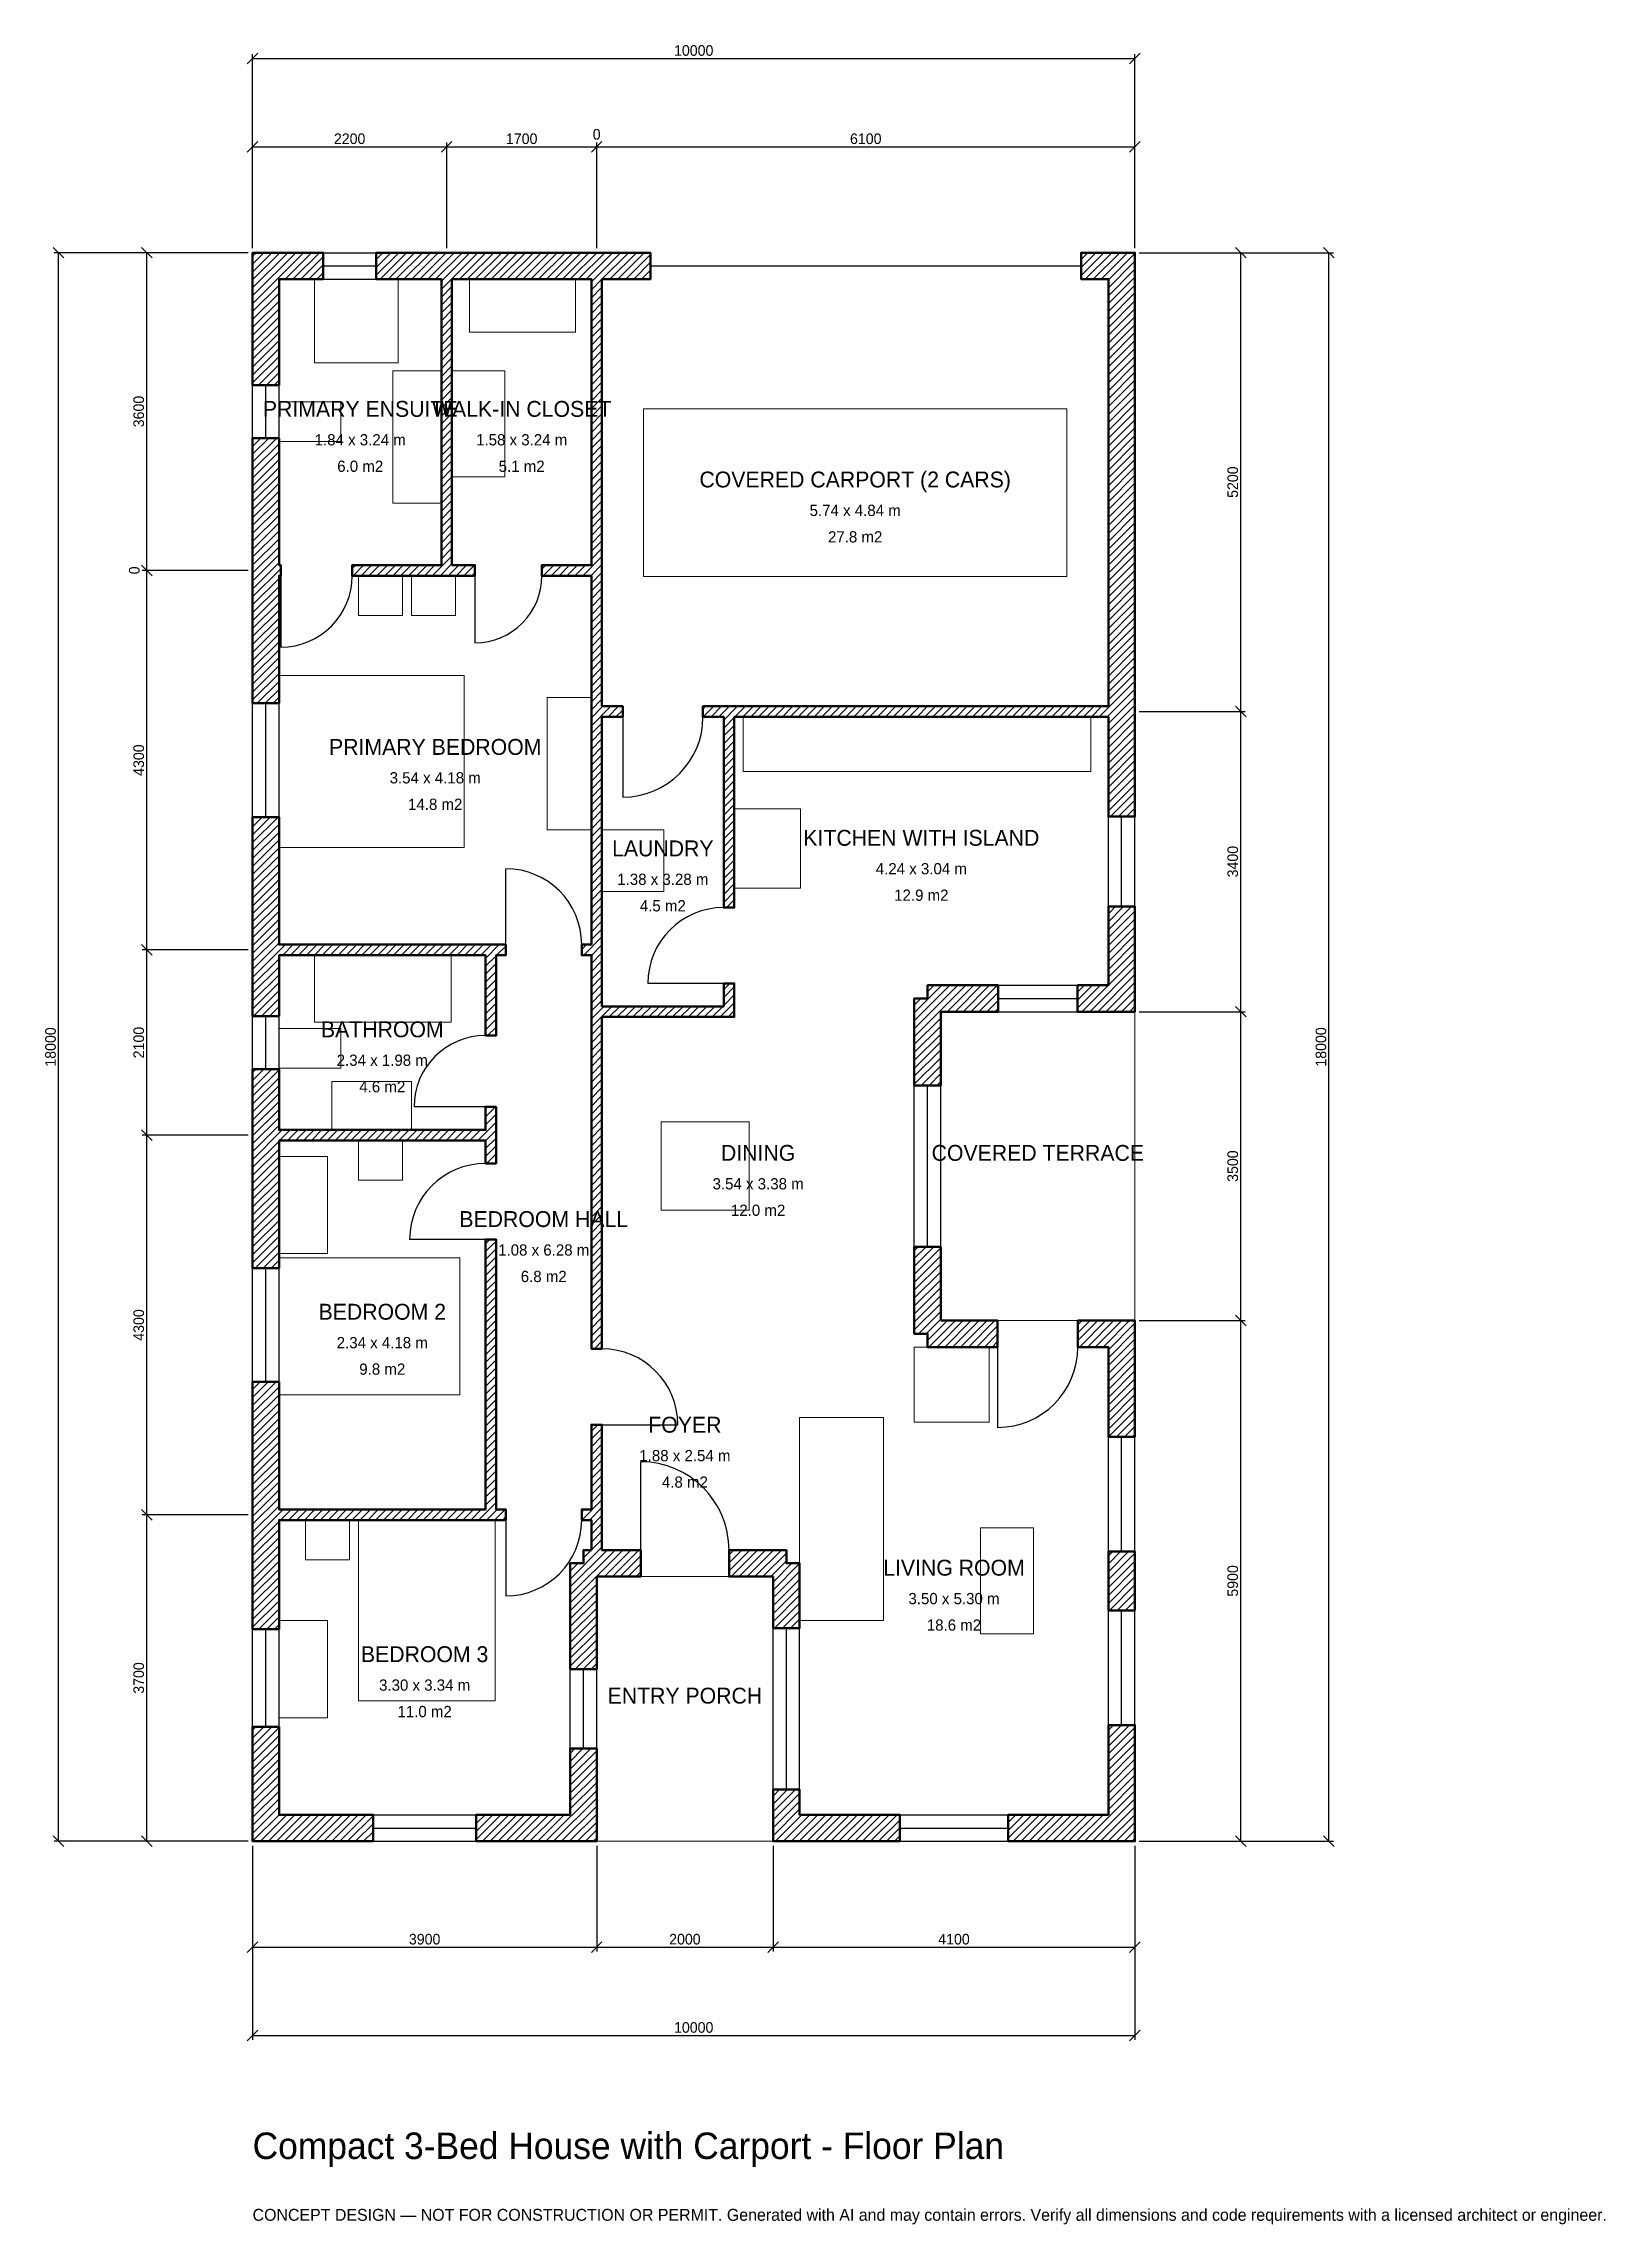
# Model space of a CAD drawing. Header units: millimetres. Extents: x -2369 to 15333, y -4341 to 20369.
import ezdxf
from ezdxf.enums import TextEntityAlignment as Align

# ---------------------------------------------------------------- set-up
doc = ezdxf.new("R2010")
doc.units = ezdxf.units.MM
doc.linetypes.add('DASHED', pattern=[1.524, 1.27, -0.254])
for name, color, linetype, lineweight in [('A-ANNO-DIMS', 1, 'Continuous', 13), ('A-ANNO-TEXT', 7, 'Continuous', 18), ('A-AREA-IDEN', 7, 'Continuous', 18), ('A-DOOR', 2, 'Continuous', 25), ('A-FLOR-FIXT', 9, 'Continuous', 13), ('A-FURN', 9, 'Continuous', 13), ('A-GLAZ', 4, 'Continuous', 25), ('A-SITE-PAVE', 8, 'Continuous', 13), ('A-WALL', 7, 'Continuous', 50), ('A-WALL-PATT', 8, 'Continuous', 13)]:
    doc.layers.add(name, color=color, linetype=linetype, lineweight=lineweight)
doc.dimstyles.new('PLAN', dxfattribs={"dimtxt": 120, "dimasz": 80, "dimexe": 50, "dimexo": 50, "dimgap": 30, "dimtad": 1, "dimdec": 0, "dimtsz": 60, "dimcen": 2.5, "dimclrd": 1, "dimclre": 1, "dimazin": 3, "dimtfac": 1, "dimtmove": 0, "dimatfit": 3})

msp = doc.modelspace()

# ---------------------------------------------------------------- hatches: boundary and pattern name
at = {"layer": 'A-WALL-PATT'}
h = msp.add_hatch(dxfattribs=at)
h.set_pattern_fill('ANSI31', color=8, scale=20)
h.paths.add_polyline_path([(2535, 0), (2535, 300), (3600, 300), (3600, 1050), (3900, 1050), (3900, 300), (3900.001, 300), (3900.001, 0), (3900, 0), (3900, -0.001), (3600, -0.001), (3600, 0), (2535, 0)])
h.paths.add_polyline_path([(300, 0), (300, -0.001), (0, -0.001), (0, 0), (-0.001, 0), (-0.001, 0), (-0.001, 300), (0, 300), (0, 1295), (300, 1295), (300, 300), (1365, 300), (1365, 0), (300, 0)])
h.paths.add_polyline_path([(0, 3550), (0, 3640), (-0.001, 3640), (-0.001, 3760), (0, 3760), (0, 3850), (0, 5205), (300, 5205), (300, 3850), (300, 3760), (2640, 3760), (2640, 6820), (2760, 6820), (2760, 3760), (2870, 3760), (2870, 3640), (2760, 3640), (2640, 3640), (300, 3640), (300, 3550), (300, 2405), (0, 2405), (0, 3550)])
h.paths.add_polyline_path([(0, 7850), (0, 7940), (-0.001, 7940), (-0.001, 8060), (0, 8060), (0, 8150), (0, 8750), (300, 8750), (300, 8150), (300, 8060), (2640, 8060), (2640, 8320), (2760, 8320), (2760, 8060), (2760, 7940), (2760, 7680), (2640, 7680), (2640, 7940), (300, 7940), (300, 7850), (300, 6495), (0, 6495), (0, 7850)])
h.paths.add_polyline_path([(0, 9950), (0, 10040), (-0.001, 10040), (-0.001, 10160), (0, 10160), (0, 10250), (0, 11605), (300, 11605), (300, 10250), (300, 10160), (2640, 10160), (2640, 10160), (2870, 10160), (2870, 10040), (2760, 10040), (2760, 10040), (2760, 9130), (2640, 9130), (2640, 10040), (300, 10040), (300, 9950), (300, 9350), (0, 9350), (0, 9950)])
h.paths.add_polyline_path([(0, 14250), (0, 14340), (-0.001, 14340), (-0.001, 14460), (0, 14460), (0, 14550), (0, 15900), (300, 15900), (300, 14550), (300, 14460), (320, 14460), (320, 14340), (300, 14340), (300, 14250), (300, 12895), (0, 12895), (0, 14250)])
h.paths.add_polyline_path([(0, 17700), (-0.001, 17700), (-0.001, 18000), (0, 18000), (0, 18000.001), (0, 18000.001), (300, 18000.001), (300, 18000), (800, 18000), (800, 17700), (300, 17700), (300, 16500), (0, 16500), (0, 17700)])
h.paths.add_polyline_path([(2050, 18000), (2140, 18000), (2140, 18000.001), (2260, 18000.001), (2260, 18000), (2350, 18000), (3750, 18000), (3840, 18000), (3840, 18000.001), (3960, 18000.001), (3960, 18000), (4050, 18000), (4510, 18000), (4510, 17700), (4050, 17700), (3960, 17700), (3960, 14340), (3960, 14340), (3960, 14340), (3960, 12860), (4195, 12860), (4195, 12740), (3960, 12740), (3960, 10160), (3960, 10160), (3960, 9460), (5340, 9460), (5340, 9720), (5460, 9720), (5460, 9460), (5460, 9340), (5340, 9340), (3960, 9340), (3960, 5960), (3960, 5840), (3960, 5580), (3840, 5580), (3840, 5840), (3840, 5960), (3840, 9340), (3840, 9340), (3840, 9460), (3840, 9460), (3840, 10040), (3840, 10040), (3840, 10040), (3730, 10040), (3730, 10160), (3840, 10160), (3840, 12740), (3840, 12860), (3840, 14340), (3280, 14340), (3280, 14460), (3840, 14460), (3840, 14460), (3840, 17700), (3750, 17700), (2350, 17700), (2260, 17700), (2260, 14460), (2520, 14460), (2520, 14340), (2260, 14340), (2140, 14340), (1130, 14340), (1130, 14460), (2140, 14460), (2140, 17700), (2050, 17700), (1400, 17700), (1400, 18000), (2050, 18000)])
h.paths.add_polyline_path([(9700, 18000), (9700, 18000.001), (10000, 18000.001), (10000, 18000), (10000.001, 18000), (10000.001, 17700), (10000, 17700), (10000, 12950), (10000, 12860), (10000.001, 12860), (10000.001, 12740), (10000, 12740), (10000, 12650), (10000, 11610), (9700, 11610), (9700, 12650), (9700, 12740), (5460, 12740), (5460, 10580), (5340, 10580), (5340, 12740), (5105, 12740), (5105, 12860), (5340, 12860), (5460, 12860), (9700, 12860), (9700, 12950), (9700, 17700), (9390, 17700), (9390, 18000), (9700, 18000)])
h.paths.add_polyline_path([(10000, 9700), (10000.001, 9700), (10000.001, 9400), (10000, 9400), (10000, 9399.999), (9700, 9399.999), (9700, 9400), (9350, 9400), (9350, 9700), (9700, 9700), (9700, 10590), (10000, 10590), (10000, 9700)])
h.paths.add_polyline_path([(7800, 9400), (7800, 8565), (7500, 8565), (7500, 9550), (7650, 9550), (7650, 9700), (8450, 9700), (8450, 9400), (7800, 9400)])
h.paths.add_polyline_path([(7800, 5900), (8445, 5900), (8445, 5600), (7650, 5600), (7650, 5750), (7500, 5750), (7500, 6735), (7800, 6735), (7800, 5900)])
h.paths.add_polyline_path([(9700, 5900), (9700, 5900.001), (10000, 5900.001), (10000, 5900), (10000.001, 5900), (10000.001, 5600), (10000, 5600), (10000, 4583.333), (9700, 4583.333), (9700, 5600), (9355, 5600), (9355, 5900), (9700, 5900)])
h.paths.add_polyline_path([(10000, 2616.667), (9700, 2616.667), (9700, 3283.333), (10000, 3283.333), (10000, 2616.667)])
h.paths.add_polyline_path([(10000, 300), (10000.001, 300), (10000.001, 0), (10000, 0), (10000, -0.001), (9700, -0.001), (9700, 0), (8565, 0), (8565, 300), (9700, 300), (9700, 1316.667), (10000, 1316.667), (10000, 300)])
h.paths.add_polyline_path([(6200, 0), (6200, -0.001), (5900, -0.001), (5900, 0), (5899.999, 0), (5899.999, 300), (5900, 300), (5900, 585), (6200, 585), (6200, 300), (7335, 300), (7335, 0), (6200, 0)])
h.paths.add_polyline_path([(5900, 3000), (5400, 3000), (5400, 3300), (6050, 3300), (6050, 3150), (6200, 3150), (6200, 2415), (5900, 2415), (5900, 3000)])
h.paths.add_polyline_path([(3960, 3000), (3960, 2999.999), (3900.001, 2999.999), (3900.001, 2940), (3900, 2940), (3900, 1950), (3600, 1950), (3600, 3150), (3750, 3150), (3750, 3300), (3840, 3300), (3840, 3640), (3730, 3640), (3730, 3760), (3840, 3760), (3840, 3760), (3840, 4720), (3960, 4720), (3960, 3640), (3960, 3640), (3960, 3300), (4400, 3300), (4400, 3000), (3960, 3000)])

# ---------------------------------------------------------------- linework, layer by layer
at = {"layer": 'A-DOOR', "linetype": 'DASHED'}
msp.add_line((4510, 17850), (9390, 17850), dxfattribs=at)
at = {"layer": 'A-DOOR'}
for p, q in [((320, 14340), (320, 13530)), ((2520, 14340), (2520, 13580)), ((4195, 12740), (4195, 11830)), ((2870, 10160), (2870, 11020)), ((5340, 9720), (4480, 9720)), ((2640, 8320), (1830, 8320)), ((2640, 6820), (1780, 6820)), ((8445, 5600), (8445, 4690)), ((3960, 4720), (4820, 4720)), ((4400, 3300), (4400, 4300)), ((2870, 3640), (2870, 2780))]:
    msp.add_line(p, q, dxfattribs=at)
for centre, radius, start, end in [((320, 14340), 810, 270, 360), ((2520, 14340), 760, 270, 360), ((4195, 12740), 910, 270, 360), ((2870, 10160), 860, 0, 90), ((5340, 9720), 860, 90, 180), ((2640, 8320), 810, 90, 180), ((2640, 6820), 860, 90, 180), ((3960, 4720), 860, 0, 90), ((8445, 5600), 910, 270, 360), ((4400, 3300), 1000, 0, 90), ((2870, 3640), 860, 270, 360)]:
    msp.add_arc(centre, radius, start, end, dxfattribs=at)
at = {"layer": 'A-FLOR-FIXT'}
for points in [[(700, 16750), (1650, 16750), (1650, 17700), (700, 17700)], [(1590, 15160), (2140, 15160), (2140, 16660), (1590, 16660)], [(300, 15860), (1000, 15860), (1000, 16310), (300, 16310)], [(5560, 12120), (9500, 12120), (9500, 12740), (5560, 12740)], [(700, 9280), (2250, 9280), (2250, 10040), (700, 10040)], [(300, 8760), (1000, 8760), (1000, 9210), (300, 9210)], [(900, 8060), (1800, 8060), (1800, 8610), (900, 8610)]]:
    msp.add_lwpolyline(points, close=True, dxfattribs=at)
at = {"layer": 'A-FURN'}
for points in [[(2460, 17100), (3660, 17100), (3660, 17700), (2460, 17700)], [(2260, 15460), (2860, 15460), (2860, 16660), (2260, 16660)], [(4430, 14330), (9230, 14330), (9230, 16230), (4430, 16230)], [(1200, 13890), (1700, 13890), (1700, 14340), (1200, 14340)], [(1800, 13890), (2300, 13890), (2300, 14340), (1800, 14340)], [(300, 11260), (2400, 11260), (2400, 13210), (300, 13210)], [(3340, 11460), (3840, 11460), (3840, 12960), (3340, 12960)], [(5460, 10800), (6210, 10800), (6210, 11700), (5460, 11700)], [(3960, 10760), (4660, 10760), (4660, 11460), (3960, 11460)], [(1200, 7490), (1700, 7490), (1700, 7940), (1200, 7940)], [(4630, 7150), (5630, 7150), (5630, 8150), (4630, 8150)], [(300, 6660), (850, 6660), (850, 7760), (300, 7760)], [(300, 5060), (2350, 5060), (2350, 6610), (300, 6610)], [(7500, 4750), (8350, 4750), (8350, 5600), (7500, 5600)], [(6200, 2500), (7150, 2500), (7150, 4800), (6200, 4800)], [(600, 3190), (1100, 3190), (1100, 3640), (600, 3640)], [(1200, 1590), (2750, 1590), (2750, 3640), (1200, 3640)], [(8250, 2350), (8850, 2350), (8850, 3550), (8250, 3550)], [(300, 1400), (850, 1400), (850, 2500), (300, 2500)]]:
    msp.add_lwpolyline(points, close=True, dxfattribs=at)
at = {"layer": 'A-GLAZ'}
for p, q in [((800, 18000), (1400, 18000)), ((800, 17850), (1400, 17850)), ((800, 17700), (1400, 17700)), ((0, 15900), (0, 16500)), ((150, 15900), (150, 16500)), ((300, 15900), (300, 16500)), ((0, 11605), (0, 12895)), ((150, 11605), (150, 12895)), ((300, 11605), (300, 12895)), ((9700, 10590), (9700, 11610)), ((9850, 10590), (9850, 11610)), ((10000, 10590), (10000, 11610)), ((8450, 9700), (9350, 9700)), ((8450, 9550), (9350, 9550)), ((8450, 9400), (9350, 9400)), ((0, 8750), (0, 9350)), ((150, 8750), (150, 9350)), ((300, 8750), (300, 9350)), ((7500, 6735), (7500, 8565)), ((7650, 6735), (7650, 8565)), ((7800, 6735), (7800, 8565)), ((0, 5205), (0, 6495)), ((150, 5205), (150, 6495)), ((300, 5205), (300, 6495)), ((9700, 3283.333), (9700, 4583.333)), ((9850, 3283.333), (9850, 4583.333)), ((10000, 3283.333), (10000, 4583.333)), ((9700, 1316.667), (9700, 2616.667)), ((9850, 1316.667), (9850, 2616.667)), ((10000, 1316.667), (10000, 2616.667)), ((0, 1295), (0, 2405)), ((150, 1295), (150, 2405)), ((300, 1295), (300, 2405)), ((5900, 585), (5900, 2415)), ((6050, 585), (6050, 2415)), ((6200, 585), (6200, 2415)), ((3600, 1050), (3600, 1950)), ((3750, 1050), (3750, 1950)), ((3900, 1050), (3900, 1950)), ((1365, 300), (2535, 300)), ((7335, 300), (8565, 300)), ((1365, 150), (2535, 150)), ((1365, 0), (2535, 0)), ((7335, 150), (8565, 150)), ((7335, 0), (8565, 0))]:
    msp.add_line(p, q, dxfattribs=at)
at = {"layer": 'A-SITE-PAVE', "linetype": 'DASHED'}
for points in [[(7800, 5900), (10000, 5900), (10000, 9400), (7800, 9400)], [(3900, 0), (5900, 0), (5900, 3000), (3900, 3000)]]:
    msp.add_lwpolyline(points, close=True, dxfattribs=at)
at = {"layer": 'A-WALL'}
for points in [[(0, 17700), (-0.001, 17700), (-0.001, 18000), (0, 18000), (0, 18000.001), (0, 18000.001), (300, 18000.001), (300, 18000), (800, 18000), (800, 17700), (300, 17700), (300, 16500), (0, 16500), (0, 17700)], [(2050, 18000), (2140, 18000), (2140, 18000.001), (2260, 18000.001), (2260, 18000), (2350, 18000), (3750, 18000), (3840, 18000), (3840, 18000.001), (3960, 18000.001), (3960, 18000), (4050, 18000), (4510, 18000), (4510, 17700), (4050, 17700), (3960, 17700), (3960, 14340), (3960, 14340), (3960, 14340), (3960, 12860), (4195, 12860), (4195, 12740), (3960, 12740), (3960, 10160), (3960, 10160), (3960, 9460), (5340, 9460), (5340, 9720), (5460, 9720), (5460, 9460), (5460, 9340), (5340, 9340), (3960, 9340), (3960, 5960), (3960, 5840), (3960, 5580), (3840, 5580), (3840, 5840), (3840, 5960), (3840, 9340), (3840, 9340), (3840, 9460), (3840, 9460), (3840, 10040), (3840, 10040), (3840, 10040), (3730, 10040), (3730, 10160), (3840, 10160), (3840, 12740), (3840, 12860), (3840, 14340), (3280, 14340), (3280, 14460), (3840, 14460), (3840, 14460), (3840, 17700), (3750, 17700), (2350, 17700), (2260, 17700), (2260, 14460), (2520, 14460), (2520, 14340), (2260, 14340), (2140, 14340), (1130, 14340), (1130, 14460), (2140, 14460), (2140, 17700), (2050, 17700), (1400, 17700), (1400, 18000), (2050, 18000)], [(9700, 18000), (9700, 18000.001), (10000, 18000.001), (10000, 18000), (10000.001, 18000), (10000.001, 17700), (10000, 17700), (10000, 12950), (10000, 12860), (10000.001, 12860), (10000.001, 12740), (10000, 12740), (10000, 12650), (10000, 11610), (9700, 11610), (9700, 12650), (9700, 12740), (5460, 12740), (5460, 10580), (5340, 10580), (5340, 12740), (5105, 12740), (5105, 12860), (5340, 12860), (5460, 12860), (9700, 12860), (9700, 12950), (9700, 17700), (9390, 17700), (9390, 18000), (9700, 18000)], [(0, 14250), (0, 14340), (-0.001, 14340), (-0.001, 14460), (0, 14460), (0, 14550), (0, 15900), (300, 15900), (300, 14550), (300, 14460), (320, 14460), (320, 14340), (300, 14340), (300, 14250), (300, 12895), (0, 12895), (0, 14250)], [(0, 9950), (0, 10040), (-0.001, 10040), (-0.001, 10160), (0, 10160), (0, 10250), (0, 11605), (300, 11605), (300, 10250), (300, 10160), (2640, 10160), (2640, 10160), (2870, 10160), (2870, 10040), (2760, 10040), (2760, 10040), (2760, 9130), (2640, 9130), (2640, 10040), (300, 10040), (300, 9950), (300, 9350), (0, 9350), (0, 9950)], [(10000, 9700), (10000.001, 9700), (10000.001, 9400), (10000, 9400), (10000, 9399.999), (9700, 9399.999), (9700, 9400), (9350, 9400), (9350, 9700), (9700, 9700), (9700, 10590), (10000, 10590), (10000, 9700)], [(7800, 9400), (7800, 8565), (7500, 8565), (7500, 9550), (7650, 9550), (7650, 9700), (8450, 9700), (8450, 9400), (7800, 9400)], [(0, 7850), (0, 7940), (-0.001, 7940), (-0.001, 8060), (0, 8060), (0, 8150), (0, 8750), (300, 8750), (300, 8150), (300, 8060), (2640, 8060), (2640, 8320), (2760, 8320), (2760, 8060), (2760, 7940), (2760, 7680), (2640, 7680), (2640, 7940), (300, 7940), (300, 7850), (300, 6495), (0, 6495), (0, 7850)], [(0, 3550), (0, 3640), (-0.001, 3640), (-0.001, 3760), (0, 3760), (0, 3850), (0, 5205), (300, 5205), (300, 3850), (300, 3760), (2640, 3760), (2640, 6820), (2760, 6820), (2760, 3760), (2870, 3760), (2870, 3640), (2760, 3640), (2640, 3640), (300, 3640), (300, 3550), (300, 2405), (0, 2405), (0, 3550)], [(7800, 5900), (8445, 5900), (8445, 5600), (7650, 5600), (7650, 5750), (7500, 5750), (7500, 6735), (7800, 6735), (7800, 5900)], [(9700, 5900), (9700, 5900.001), (10000, 5900.001), (10000, 5900), (10000.001, 5900), (10000.001, 5600), (10000, 5600), (10000, 4583.333), (9700, 4583.333), (9700, 5600), (9355, 5600), (9355, 5900), (9700, 5900)], [(3960, 3000), (3960, 2999.999), (3900.001, 2999.999), (3900.001, 2940), (3900, 2940), (3900, 1950), (3600, 1950), (3600, 3150), (3750, 3150), (3750, 3300), (3840, 3300), (3840, 3640), (3730, 3640), (3730, 3760), (3840, 3760), (3840, 3760), (3840, 4720), (3960, 4720), (3960, 3640), (3960, 3640), (3960, 3300), (4400, 3300), (4400, 3000), (3960, 3000)], [(5900, 3000), (5400, 3000), (5400, 3300), (6050, 3300), (6050, 3150), (6200, 3150), (6200, 2415), (5900, 2415), (5900, 3000)], [(10000, 2616.667), (9700, 2616.667), (9700, 3283.333), (10000, 3283.333), (10000, 2616.667)], [(300, 0), (300, -0.001), (0, -0.001), (0, 0), (-0.001, 0), (-0.001, 0), (-0.001, 300), (0, 300), (0, 1295), (300, 1295), (300, 300), (1365, 300), (1365, 0), (300, 0)], [(10000, 300), (10000.001, 300), (10000.001, 0), (10000, 0), (10000, -0.001), (9700, -0.001), (9700, 0), (8565, 0), (8565, 300), (9700, 300), (9700, 1316.667), (10000, 1316.667), (10000, 300)], [(2535, 0), (2535, 300), (3600, 300), (3600, 1050), (3900, 1050), (3900, 300), (3900.001, 300), (3900.001, 0), (3900, 0), (3900, -0.001), (3600, -0.001), (3600, 0), (2535, 0)], [(6200, 0), (6200, -0.001), (5900, -0.001), (5900, 0), (5899.999, 0), (5899.999, 300), (5900, 300), (5900, 585), (6200, 585), (6200, 300), (7335, 300), (7335, 0), (6200, 0)]]:
    msp.add_lwpolyline(points, close=True, dxfattribs=at)

# ---------------------------------------------------------------- texts
at = {"layer": 'A-ANNO-TEXT'}
for s, height, p in [('Compact 3-Bed House with Carport - Floor Plan', 300, (0, -3600)), ('CONCEPT DESIGN — NOT FOR CONSTRUCTION OR PERMIT. Generated with AI and may contain errors. Verify all dimensions and code requirements with a licensed architect or engineer.', 135, (0, -4300))]:
    msp.add_text(s, height=height, dxfattribs=at).set_placement(p)
at = {"layer": 'A-AREA-IDEN'}
for s, height, p in [('PRIMARY ENSUITE', 180, (1220, 16230)), ('WALK-IN CLOSET', 180, (3050, 16230)), ('1.84 x 3.24 m', 127.5, (1220, 15880)), ('1.58 x 3.24 m', 127.5, (3050, 15880)), ('6.0 m2', 127.5, (1220, 15580)), ('5.1 m2', 127.5, (3050, 15580)), ('COVERED CARPORT (2 CARS)', 180, (6830, 15430)), ('5.74 x 4.84 m', 127.5, (6830, 15080)), ('27.8 m2', 127.5, (6830, 14780)), ('PRIMARY BEDROOM', 180, (2070, 12400)), ('3.54 x 4.18 m', 127.5, (2070, 12050)), ('14.8 m2', 127.5, (2070, 11750)), ('KITCHEN WITH ISLAND', 180, (7580, 11370)), ('LAUNDRY', 180, (4650, 11250)), ('1.38 x 3.28 m', 127.5, (4650, 10900)), ('4.24 x 3.04 m', 127.5, (7580, 11020)), ('4.5 m2', 127.5, (4650, 10600)), ('12.9 m2', 127.5, (7580, 10720)), ('BATHROOM', 180, (1470, 9200)), ('2.34 x 1.98 m', 127.5, (1470, 8850)), ('4.6 m2', 127.5, (1470, 8550)), ('DINING', 180, (5730, 7800)), ('COVERED TERRACE', 180, (8900, 7800)), ('3.54 x 3.38 m', 127.5, (5730, 7450)), ('12.0 m2', 127.5, (5730, 7150)), ('BEDROOM HALL', 180, (3300, 7050)), ('1.08 x 6.28 m', 127.5, (3300, 6700)), ('6.8 m2', 127.5, (3300, 6400)), ('BEDROOM 2', 180, (1470, 6000)), ('2.34 x 4.18 m', 127.5, (1470, 5650)), ('9.8 m2', 127.5, (1470, 5350)), ('FOYER', 180, (4900, 4720)), ('1.88 x 2.54 m', 127.5, (4900, 4370)), ('4.8 m2', 127.5, (4900, 4070)), ('LIVING ROOM', 180, (7950, 3100)), ('3.50 x 5.30 m', 127.5, (7950, 2750)), ('18.6 m2', 127.5, (7950, 2450)), ('BEDROOM 3', 180, (1950, 2120)), ('3.30 x 3.34 m', 127.5, (1950, 1770)), ('ENTRY PORCH', 180, (4900, 1650)), ('11.0 m2', 127.5, (1950, 1470))]:
    msp.add_text(s, height=height, dxfattribs=at).set_placement(p, align=Align.MIDDLE_CENTER)

# ---------------------------------------------------------------- dimensions: what is measured, and where the dimension line sits
at = {"layer": 'A-ANNO-DIMS'}
for base, p1, p2, text in [((0, 20200), (0, 18000), (10000, 18000), '10000'), ((0, 19200), (0, 18000), (2200, 18000), '2200'), ((2200, 19200), (2200, 18000), (3900, 18000), '1700'), ((3900, 19200), (3900, 18000), (3900, 18000), '0'), ((3900, 19200), (3900, 18000), (10000, 18000), '6100'), ((0, -1200), (0, 0), (3900, 0), '3900'), ((0, -2200), (0, 0), (10000, 0), '10000'), ((3900, -1200), (3900, 0), (5900, 0), '2000'), ((5900, -1200), (5900, 0), (10000, 0), '4100')]:
    msp.add_linear_dim(base=base, p1=p1, p2=p2, text=text, dimstyle='PLAN', dxfattribs=at).render()
for base, p1, p2, text in [((-2200, 0), (0, 0), (0, 18000), '18000'), ((-1200, 14400), (0, 14400), (0, 18000), '3600'), ((11200, 12800), (10000, 12800), (10000, 18000), '5200'), ((12200, 0), (10000, 0), (10000, 18000), '18000'), ((-1200, 14400), (0, 14400), (0, 14400), '0'), ((-1200, 10100), (0, 10100), (0, 14400), '4300'), ((11200, 9400), (10000, 9400), (10000, 12800), '3400'), ((-1200, 8000), (0, 8000), (0, 10100), '2100'), ((11200, 5900), (10000, 5900), (10000, 9400), '3500'), ((-1200, 3700), (0, 3700), (0, 8000), '4300'), ((11200, 0), (10000, 0), (10000, 5900), '5900'), ((-1200, 0), (0, 0), (0, 3700), '3700')]:
    msp.add_linear_dim(base=base, p1=p1, p2=p2, angle=90, text=text, dimstyle='PLAN', dxfattribs=at).render()

doc.saveas('drawing.dxf')
